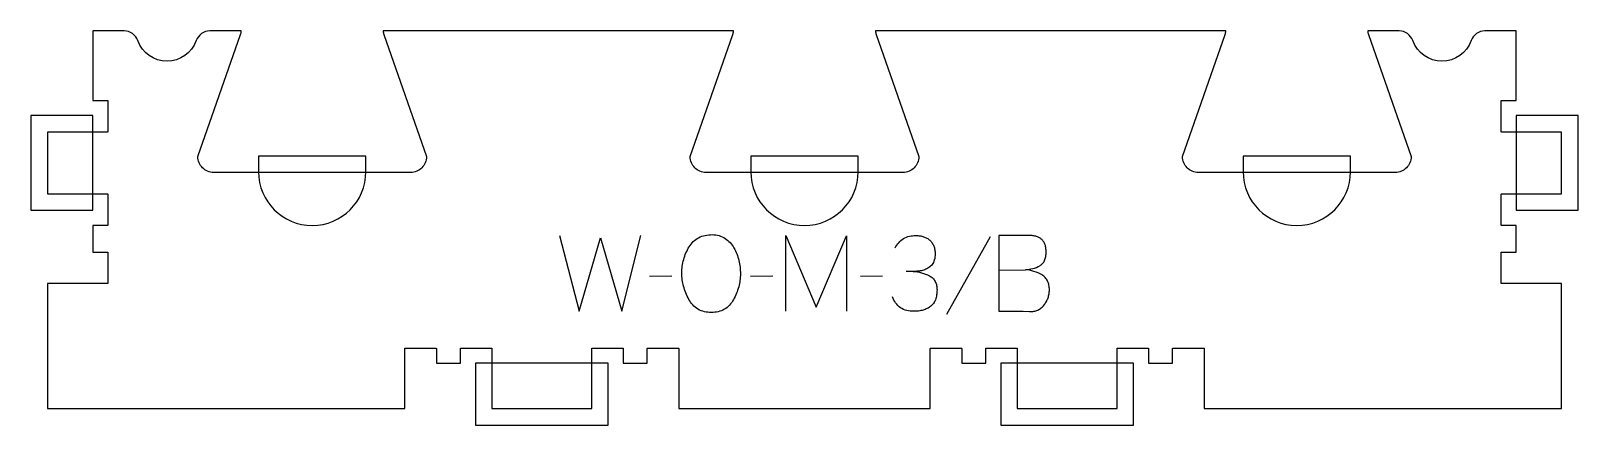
# Model space of a CAD drawing. Extents: x -6 to 606, y -6 to 150.
import ezdxf

# ---------------------------------------------------------------- set-up
doc = ezdxf.new("R2010")
doc.units = 0
for name, color, linetype in [('1_ANYTOOL_1MMDEEP_LABELS_S', 2, 'CONTINUOUS'), ('4_ANYTOOL_CUTTHROUGH_OUTSI', 5, 'CONTINUOUS'), ('5_ANYTOOL_HALF_MILL_9MM_IN', 3, 'CONTINUOUS')]:
    doc.layers.add(name, color=color, linetype=linetype)

msp = doc.modelspace()

# ---------------------------------------------------------------- linework, layer by layer
at = {"layer": '1_ANYTOOL_1MMDEEP_LABELS_S'}
for p, q in [((373.207153, 68.052169), (356.021439, 37.28074)), ((247.164296, 52.409312), (238.378581, 52.323597)), ((287.192867, 52.409312), (278.407153, 52.323597)), ((330.692867, 52.409312), (321.907153, 52.323597))]:
    msp.add_line(p, q, dxfattribs=at)
for points in [[(202.807153, 68.523597), (210.521439, 38.523597), (218.964296, 67.623597), (227.45001, 38.523597), (234.95001, 68.523597)], [(292.335724, 38.523597), (292.335724, 68.523597), (304.335724, 40.152169), (316.335724, 68.395026), (316.335724, 38.523597)]]:
    msp.add_lwpolyline(points, dxfattribs=at)
msp.add_lwpolyline([(263.235724, 68.866454, -0.064784), (265.909679, 68.518533, -0.088904), (268.335724, 67.387883, -0.05419), (270.258289, 65.695753, -0.051179), (271.785724, 63.637883, -0.041653), (272.967924, 61.20911, -0.036749), (273.757153, 58.623597, -0.024892), (274.214932, 56.004334, -0.030823), (274.378581, 53.352169, -0.034269), (274.202062, 50.779672, -0.031918), (273.68751, 48.252169, -0.031725), (272.799323, 45.642772, -0.026303), (271.614296, 43.152169, -0.058719), (270.090515, 40.990421, -0.077745), (268.051796, 39.327169, -0.077243), (265.564807, 38.348331, -0.055252), (262.892867, 38.052169, -0.054051), (260.138942, 38.350748, -0.077615), (257.573224, 39.348597, -0.078558), (255.498151, 41.035671, -0.060481), (253.957153, 43.237883, -0.02629), (252.770492, 45.777102, -0.031299), (251.883939, 48.434312, -0.031469), (251.3689, 51.021127, -0.033416), (251.192867, 53.652169, -0.032847), (251.371545, 56.369117, -0.035049), (251.916081, 59.036097, -0.03503), (252.832055, 61.613136, -0.032231), (254.085724, 64.045026, -0.062518), (255.707613, 66.11212, -0.074052), (257.819653, 67.661097, -0.072322), (260.446506, 68.591988, -0.049083)], format="xyb", close=True, dxfattribs=at)
for points in [[(335.664296, 63.595026, -0.060092), (337.052513, 65.681159, -0.080583), (338.953581, 67.291454, -0.079919), (341.309647, 68.23922, -0.055798), (343.85001, 68.523597, -0.035013), (345.40591, 68.41451, -0.047512), (346.919653, 68.052169, -0.048382), (348.209078, 67.466129, -0.050886), (349.357153, 66.637883, -0.060051), (350.283057, 65.591095, -0.058597), (350.93751, 64.35574, -0.056917), (351.33364, 62.844825, -0.03878), (351.435724, 61.28074, -0.02544), (351.372709, 60.043023, -0.041152), (351.146439, 58.827169, -0.042175), (350.802625, 57.886898, -0.059142), (350.278581, 57.037883, -0.068767), (348.987885, 55.805388, -0.072211), (347.407153, 54.98074, -0.043093), (345.580041, 54.513147, -0.035742), (343.70001, 54.337883, -0.002283), (341.846546, 54.30649, -0.003092), (339.992867, 54.295026)], [(376.635724, 54.852169), (387.178581, 54.98074, 0.046847), (390.127284, 55.457189, 0.060102), (392.90001, 56.545026, 0.086388), (394.006712, 57.415152, 0.076384), (394.780367, 58.596812, 0.070405), (395.277836, 60.284561, 0.036531), (395.407153, 62.052169, 0.031885), (395.315532, 63.487427, 0.051083), (394.989296, 64.883419, 0.053001), (394.481008, 65.969977, 0.064647), (393.735724, 66.90574, 0.064346), (392.762433, 67.631305, 0.050037), (391.646439, 68.119133, 0.048317), (390.201882, 68.435415, 0.029756), (388.721439, 68.523597), (376.635724, 68.523597)], [(376.635724, 68.523597), (376.635724, 38.523597), (386.321439, 38.523597), (388.85001, 38.437883, 0.048381), (390.528904, 38.541798, 0.066146), (392.133939, 39.021812, 0.067079), (393.497702, 39.870482, 0.057042), (394.614296, 41.03074, 0.037099), (395.508967, 42.401981, 0.042913), (396.173224, 43.896812, 0.043052), (396.564384, 45.452459, 0.040094), (396.692867, 47.052169, 0.045096), (396.530496, 48.848785, 0.070597), (395.964296, 50.550383, 0.073303), (395.038317, 51.879422, 0.067093), (393.778581, 52.902169, 0.063103), (390.604072, 54.327115, 0.053716), (387.178581, 54.98074)], [(342.778581, 54.295026, -0.052004), (346.111664, 53.782223, -0.057563), (349.25001, 52.559312, -0.070633), (350.524546, 51.634708, -0.079113), (351.467867, 50.378954, -0.075641), (352.044655, 48.724096, -0.046128), (352.207153, 46.966454, -0.033924), (352.073556, 44.99968, -0.057836), (351.585724, 43.098597, -0.060832), (350.826747, 41.669623, -0.072757), (349.721439, 40.495026, -0.05358), (348.326847, 39.613944, -0.043301), (346.785724, 39.016454, -0.042335), (344.887236, 38.634205, -0.028525), (342.95001, 38.523597, -0.059964), (340.238509, 38.849955, -0.089395), (337.764296, 39.948597, -0.089624), (335.840128, 41.833044, -0.061164), (334.55001, 44.223597)]]:
    msp.add_lwpolyline(points, format="xyb", dxfattribs=at)
at = {"layer": '4_ANYTOOL_CUTTHROUGH_OUTSI'}
msp.add_lwpolyline([(345, 99.75, -0.414214), (338.75, 93.5), (260.75, 93.5, -0.414214), (254.5, 99.75, -0.084368), (254.514035, 99.832588), (271.413148, 148.116195, 0.061178), (271.644563, 149.5), (132.955437, 149.5, 0.061784), (133.190431, 148.10513), (150.085965, 99.832588, -0.084368), (150.1, 99.75, -0.414214), (143.85, 93.5), (65.85, 93.5, -0.414214), (59.6, 99.75, -0.084368), (59.614035, 99.832588), (76.513148, 148.116195, 0.061178), (76.744563, 149.5), (64.345563, 149.5, 0.317837), (58.924411, 145.666667, -0.707107), (35.825589, 145.666667, 0.317837), (30.404437, 149.5), (18, 149.5), (18, 122), (23.75, 122, -0.414214), (24, 121.75), (24, 109.75, -0.414214), (23.75, 109.5), (0, 109.5), (0, 85), (23.75, 85, -0.414214), (24, 84.75), (24, 72.75, -0.414214), (23.75, 72.5), (18, 72.5), (18, 62), (23.75, 62, -0.414214), (24, 61.75), (24, 49.75, -0.414214), (23.75, 49.5), (0, 49.5), (0, 0), (141.5, 0), (141.5, 23.75, -0.414214), (141.75, 24), (153.75, 24, -0.414214), (154, 23.75), (154, 18), (163.5, 18), (163.5, 23.75, -0.414214), (163.75, 24), (175.75, 24, -0.414214), (176, 23.75), (176, 0), (215.5, 0), (215.5, 23.75, -0.414214), (215.75, 24), (227.75, 24, -0.414214), (228, 23.75), (228, 18), (237.5, 18), (237.5, 23.75, -0.414214), (237.75, 24), (249.75, 24, -0.414214), (250, 23.75), (250, 0), (349.5, 0), (349.5, 23.75, -0.414214), (349.75, 24), (361.75, 24, -0.414214), (362, 23.75), (362, 18), (371.5, 18), (371.5, 23.75, -0.414214), (371.75, 24), (383.75, 24, -0.414214), (384, 23.75), (384, 0), (423.5, 0), (423.5, 23.75, -0.414214), (423.75, 24), (435.75, 24, -0.414214), (436, 23.75), (436, 18), (445.5, 18), (445.5, 23.75, -0.414214), (445.75, 24), (457.75, 24, -0.414214), (458, 23.75), (458, 0), (599.5, 0), (599.5, 49.5), (575.75, 49.5, -0.414214), (575.5, 49.75), (575.5, 61.75, -0.414214), (575.75, 62), (581.5, 62), (581.5, 72.5), (575.75, 72.5, -0.414214), (575.5, 72.75), (575.5, 84.75, -0.414214), (575.75, 85), (599.5, 85), (599.5, 109.5), (575.75, 109.5, -0.414214), (575.5, 109.75), (575.5, 121.75, -0.414214), (575.75, 122), (581.5, 122), (581.5, 149.5), (569.095563, 149.5, 0.317837), (563.674411, 145.666667, -0.707107), (540.575589, 145.666667, 0.317837), (535.154437, 149.5), (522.755437, 149.5, 0.061784), (522.990431, 148.10513), (539.885965, 99.832588, -0.084368), (539.9, 99.75, -0.414214), (533.65, 93.5), (455.65, 93.5, -0.414214), (449.4, 99.75, -0.084368), (449.414035, 99.832588), (466.313148, 148.116195, 0.061178), (466.544563, 149.5), (327.855437, 149.5, 0.061784), (328.090431, 148.10513), (344.985965, 99.832588, -0.084368)], format="xyb", close=True, dxfattribs=at)
at = {"layer": '5_ANYTOOL_HALF_MILL_9MM_IN'}
for points in [[(18, 84.5), (18, 110), (18, 116), (-0.24, 116), (-6.5, 116), (-6.5, 78.5), (-0.24, 78.5), (18, 78.5)], [(581.5, 110), (581.5, 84.5), (581.5, 78.5), (606, 78.5), (606, 84.76), (606, 109.74), (606, 116), (581.5, 116)], [(216, 18), (175.5, 18), (169.5, 18), (169.5, -6.5), (175.76, -6.5), (215.74, -6.5), (222, -6.5), (222, 18)], [(424, 18), (383.5, 18), (377.5, 18), (377.5, -0.24), (377.5, -6.5), (430, -6.5), (430, -0.24), (430, 18)]]:
    msp.add_lwpolyline(points, close=True, dxfattribs=at)
for points in [[(83.6, 94), (83.6, 93.75, 1), (126.1, 93.75), (126.1, 100), (83.6, 100)], [(278.5, 94), (278.5, 93.75, 1), (321, 93.75), (321, 100), (278.5, 100)], [(473.4, 94), (473.4, 93.75, 1), (515.9, 93.75), (515.9, 100), (473.4, 100)]]:
    msp.add_lwpolyline(points, format="xyb", close=True, dxfattribs=at)

doc.saveas('drawing.dxf')
